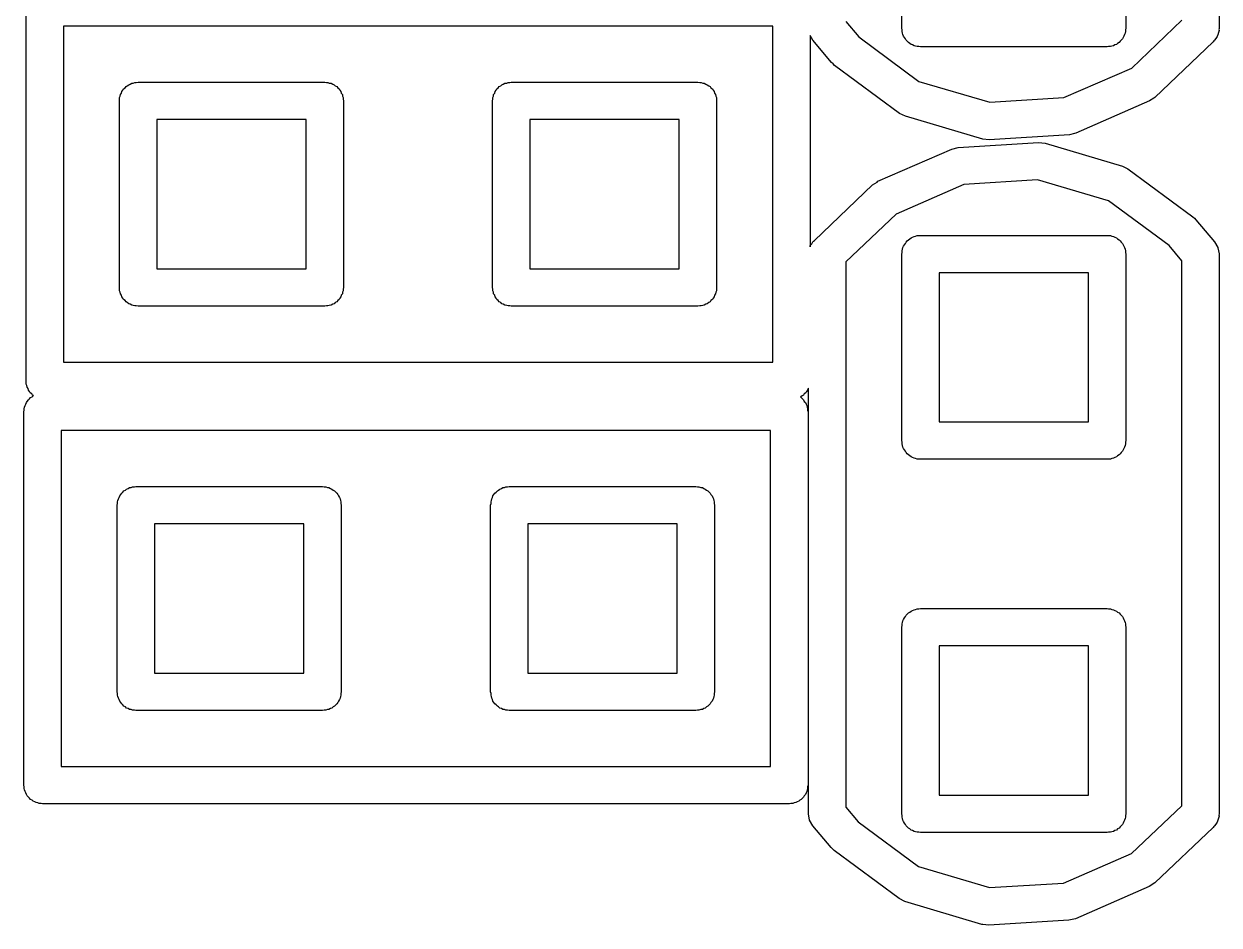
# Model space of a CAD drawing. Extents: x 105.1 to 166.9, y -128.1 to -71.6.
# Drawn here: x 131.967 to 135.168, y -89.811 to -87.397 of the extents above; entities that cross this region are included whole.
import ezdxf

# ---------------------------------------------------------------- set-up
doc = ezdxf.new("R2010")
doc.units = 0
doc.header["$MEASUREMENT"] = 0
doc.layers.add('BLACK', color=7, linetype='CONTINUOUS')

msp = doc.modelspace()

# ---------------------------------------------------------------- linework, layer by layer
at = {"layer": 'Black'}
for p, q in [((135.168, -85.9083), (135.168, -87.4084)), ((134.318, -87.4082), (134.318, -86.9082)), ((134.918, -86.9082), (134.918, -87.4082)), ((131.973, -88.3526), (131.973, -87.3528)), ((134.934, -87.5148), (135.068, -87.3869)), ((132.073, -87.4028), (132.073, -88.3026)), ((133.973, -87.4028), (132.073, -87.4028)), ((133.973, -88.3026), (133.973, -87.4028)), ((134.168, -87.3902), (134.203, -87.4312)), ((134.319, -87.4125), (134.318, -87.4082)), ((134.319, -87.4169), (134.319, -87.4125)), ((134.32, -87.421), (134.319, -87.4169)), ((134.917, -87.4169), (134.916, -87.421)), ((134.918, -87.4082), (134.917, -87.4125)), ((134.917, -87.4125), (134.917, -87.4169)), ((135.168, -87.414), (135.166, -87.4196)), ((135.168, -87.4084), (135.167, -87.4112)), ((135.167, -87.4112), (135.168, -87.414)), ((134.08, -87.4405), (134.073, -87.4277)), ((134.073, -87.4277), (134.073, -87.9934)), ((134.13, -87.5), (134.08, -87.4405)), ((134.203, -87.4312), (134.364, -87.5505)), ((134.321, -87.4253), (134.32, -87.421)), ((134.323, -87.4291), (134.321, -87.4253)), ((134.325, -87.4332), (134.323, -87.4291)), ((134.328, -87.4365), (134.325, -87.4332)), ((134.33, -87.4403), (134.328, -87.4365)), ((134.333, -87.4431), (134.33, -87.4403)), ((134.336, -87.4465), (134.333, -87.4431)), ((134.34, -87.4487), (134.336, -87.4465)), ((134.343, -87.4515), (134.34, -87.4487)), ((134.896, -87.4487), (134.893, -87.4515)), ((134.9, -87.4465), (134.896, -87.4487)), ((134.903, -87.4431), (134.9, -87.4465)), ((134.906, -87.4403), (134.903, -87.4431)), ((134.909, -87.4365), (134.906, -87.4403)), ((134.911, -87.4332), (134.909, -87.4365)), ((134.913, -87.4291), (134.911, -87.4332)), ((134.915, -87.4253), (134.913, -87.4291)), ((134.916, -87.421), (134.915, -87.4253)), ((135.152, -87.4446), (134.996, -87.5933)), ((135.154, -87.4423), (135.152, -87.4446)), ((135.156, -87.4405), (135.154, -87.4423)), ((135.159, -87.4354), (135.156, -87.4405)), ((135.163, -87.4306), (135.159, -87.4354)), ((135.164, -87.4279), (135.163, -87.4306)), ((135.165, -87.4255), (135.164, -87.4279)), ((135.166, -87.4196), (135.165, -87.4255)), ((134.347, -87.453), (134.343, -87.4515)), ((134.351, -87.4552), (134.347, -87.453)), ((134.355, -87.4559), (134.351, -87.4552)), ((134.359, -87.4574), (134.355, -87.4559)), ((134.364, -87.4574), (134.359, -87.4574)), ((134.368, -87.4582), (134.364, -87.4574)), ((134.868, -87.4582), (134.368, -87.4582)), ((134.872, -87.4574), (134.868, -87.4582)), ((134.877, -87.4574), (134.872, -87.4574)), ((134.881, -87.4559), (134.877, -87.4574)), ((134.885, -87.4552), (134.881, -87.4559)), ((134.889, -87.453), (134.885, -87.4552)), ((134.893, -87.4515), (134.889, -87.453)), ((134.134, -87.5038), (134.13, -87.5)), ((134.138, -87.5081), (134.134, -87.5038)), ((134.312, -87.6362), (134.138, -87.5081)), ((134.752, -87.5941), (134.934, -87.5148)), ((132.228, -87.5818), (132.229, -87.5777)), ((132.229, -87.5777), (132.232, -87.5744)), ((132.232, -87.5744), (132.234, -87.5706)), ((132.234, -87.5706), (132.238, -87.5678)), ((132.238, -87.5678), (132.241, -87.5644)), ((132.241, -87.5644), (132.244, -87.5622)), ((132.244, -87.5622), (132.248, -87.5594)), ((132.248, -87.5594), (132.252, -87.5579)), ((132.252, -87.5579), (132.256, -87.5557)), ((132.256, -87.5557), (132.26, -87.555)), ((132.26, -87.555), (132.264, -87.5535)), ((132.264, -87.5535), (132.268, -87.5535)), ((132.268, -87.5535), (132.273, -87.5527)), ((132.273, -87.5527), (132.773, -87.5527)), ((132.773, -87.5527), (132.777, -87.5535)), ((132.777, -87.5535), (132.781, -87.5535)), ((132.781, -87.5535), (132.785, -87.555)), ((132.785, -87.555), (132.79, -87.5557)), ((132.79, -87.5557), (132.794, -87.5579)), ((132.794, -87.5579), (132.798, -87.5594)), ((132.798, -87.5594), (132.801, -87.5622)), ((132.801, -87.5622), (132.805, -87.5644)), ((132.805, -87.5644), (132.808, -87.5678)), ((132.808, -87.5678), (132.811, -87.5706)), ((132.811, -87.5706), (132.813, -87.5744)), ((132.813, -87.5744), (132.816, -87.5777)), ((132.816, -87.5777), (132.817, -87.5818)), ((133.228, -87.5818), (133.229, -87.5777)), ((133.229, -87.5777), (133.232, -87.5744)), ((133.232, -87.5744), (133.234, -87.5706)), ((133.234, -87.5706), (133.237, -87.5678)), ((133.237, -87.5678), (133.24, -87.5644)), ((133.24, -87.5644), (133.244, -87.5622)), ((133.244, -87.5622), (133.247, -87.5594)), ((133.247, -87.5594), (133.251, -87.5579)), ((133.251, -87.5579), (133.255, -87.5557)), ((133.255, -87.5557), (133.26, -87.555)), ((133.26, -87.555), (133.264, -87.5535)), ((133.264, -87.5535), (133.268, -87.5535)), ((133.268, -87.5535), (133.272, -87.5527)), ((133.272, -87.5527), (133.772, -87.5527)), ((133.772, -87.5527), (133.777, -87.5535)), ((133.777, -87.5535), (133.781, -87.5535)), ((133.781, -87.5535), (133.785, -87.555)), ((133.785, -87.555), (133.789, -87.5557)), ((133.789, -87.5557), (133.793, -87.5579)), ((133.793, -87.5579), (133.797, -87.5594)), ((133.797, -87.5594), (133.801, -87.5622)), ((133.801, -87.5622), (133.805, -87.5644)), ((133.805, -87.5644), (133.807, -87.5678)), ((133.807, -87.5678), (133.811, -87.5706)), ((133.811, -87.5706), (133.813, -87.5744)), ((133.813, -87.5744), (133.816, -87.5777)), ((133.816, -87.5777), (133.817, -87.5818)), ((134.364, -87.5505), (134.554, -87.6064)), ((132.223, -87.594), (132.225, -87.5899)), ((132.223, -87.5984), (132.223, -87.594)), ((132.223, -87.6027), (132.223, -87.5984)), ((132.223, -88.1027), (132.223, -87.6027)), ((132.225, -87.5899), (132.226, -87.5856)), ((132.226, -87.5856), (132.228, -87.5818)), ((132.817, -87.5818), (132.82, -87.5856)), ((132.82, -87.5856), (132.82, -87.5899)), ((132.82, -87.5899), (132.822, -87.594)), ((132.822, -87.594), (132.822, -87.5984)), ((132.822, -87.5984), (132.823, -87.6027)), ((132.823, -87.6027), (132.823, -88.1027)), ((133.222, -87.6027), (133.223, -87.5984)), ((133.222, -88.1027), (133.222, -87.6027)), ((133.223, -87.594), (133.225, -87.5899)), ((133.223, -87.5984), (133.223, -87.594)), ((133.225, -87.5856), (133.228, -87.5818)), ((133.225, -87.5899), (133.225, -87.5856)), ((133.817, -87.5818), (133.819, -87.5856)), ((133.819, -87.5856), (133.82, -87.5899)), ((133.82, -87.5899), (133.822, -87.594)), ((133.822, -87.594), (133.822, -87.5984)), ((133.822, -87.5984), (133.822, -87.6027)), ((133.822, -87.6027), (133.822, -88.1027)), ((134.554, -87.6064), (134.752, -87.5941)), ((134.982, -87.6029), (134.784, -87.6892)), ((134.993, -87.5954), (134.982, -87.6029)), ((134.982, -87.6029), (134.982, -87.6029)), ((134.996, -87.5933), (134.993, -87.5954)), ((134.996, -87.5933), (134.996, -87.5933)), ((134.328, -87.6439), (134.312, -87.6362)), ((134.312, -87.6362), (134.312, -87.6362)), ((132.323, -87.6527), (132.323, -88.0527)), ((132.723, -87.6527), (132.323, -87.6527)), ((132.723, -88.0527), (132.723, -87.6527)), ((133.322, -87.6527), (133.322, -88.0527)), ((133.722, -87.6527), (133.322, -87.6527)), ((133.722, -88.0527), (133.722, -87.6527)), ((134.535, -87.7049), (134.328, -87.6439)), ((134.552, -87.7068), (134.535, -87.7049)), ((134.767, -87.6933), (134.552, -87.7068)), ((134.781, -87.69), (134.767, -87.6933)), ((134.767, -87.6933), (134.767, -87.6933)), ((134.784, -87.6892), (134.781, -87.69)), ((134.784, -87.6892), (134.784, -87.6892)), ((134.254, -87.8182), (134.452, -87.7319)), ((134.452, -87.7319), (134.469, -87.7278)), ((134.469, -87.7278), (134.684, -87.7143)), ((134.469, -87.7278), (134.469, -87.7278)), ((134.684, -87.7143), (134.684, -87.7143)), ((134.684, -87.7143), (134.702, -87.7162)), ((134.702, -87.7162), (134.909, -87.7772)), ((134.909, -87.7772), (134.924, -87.7849)), ((134.924, -87.7849), (135.098, -87.913)), ((134.084, -87.9765), (134.24, -87.8278)), ((134.24, -87.8278), (134.252, -87.8201)), ((134.24, -87.8278), (134.24, -87.8278)), ((134.252, -87.8201), (134.254, -87.8182)), ((134.254, -87.8182), (134.254, -87.8182)), ((134.484, -87.827), (134.303, -87.9063)), ((134.682, -87.8146), (134.484, -87.827)), ((134.872, -87.8706), (134.682, -87.8146)), ((135.034, -87.9899), (134.872, -87.8706)), ((134.303, -87.9063), (134.168, -88.0342)), ((135.098, -87.913), (135.102, -87.9173)), ((135.102, -87.9173), (135.106, -87.9211)), ((135.106, -87.9211), (135.156, -87.9806)), ((134.364, -87.9637), (134.368, -87.9629)), ((134.368, -87.9629), (134.868, -87.9629)), ((134.868, -87.9629), (134.872, -87.9637)), ((134.073, -87.9905), (134.077, -87.9857)), ((134.073, -87.9932), (134.073, -87.9905)), ((134.073, -87.9934), (134.073, -87.9932)), ((134.077, -87.9857), (134.08, -87.9806)), ((134.08, -87.9806), (134.082, -87.9788)), ((134.082, -87.9788), (134.084, -87.9765)), ((134.321, -87.9958), (134.323, -87.992)), ((134.323, -87.992), (134.325, -87.9879)), ((134.325, -87.9879), (134.328, -87.9846)), ((134.328, -87.9846), (134.33, -87.9808)), ((134.33, -87.9808), (134.333, -87.978)), ((134.333, -87.978), (134.336, -87.9746)), ((134.336, -87.9746), (134.34, -87.9724)), ((134.34, -87.9724), (134.343, -87.9696)), ((134.343, -87.9696), (134.347, -87.9681)), ((134.347, -87.9681), (134.351, -87.9659)), ((134.351, -87.9659), (134.355, -87.9652)), ((134.355, -87.9652), (134.359, -87.9637)), ((134.359, -87.9637), (134.364, -87.9637)), ((134.872, -87.9637), (134.877, -87.9637)), ((134.877, -87.9637), (134.881, -87.9652)), ((134.881, -87.9652), (134.885, -87.9659)), ((134.885, -87.9659), (134.889, -87.9681)), ((134.889, -87.9681), (134.893, -87.9696)), ((134.893, -87.9696), (134.896, -87.9724)), ((134.896, -87.9724), (134.9, -87.9746)), ((134.9, -87.9746), (134.903, -87.978)), ((134.903, -87.978), (134.906, -87.9808)), ((134.906, -87.9808), (134.909, -87.9846)), ((134.909, -87.9846), (134.911, -87.9879)), ((134.911, -87.9879), (134.913, -87.992)), ((134.913, -87.992), (134.915, -87.9958)), ((135.068, -88.0309), (135.034, -87.9899)), ((135.156, -87.9806), (135.165, -87.9956)), ((134.318, -88.0129), (134.319, -88.0086)), ((134.318, -88.5129), (134.318, -88.0129)), ((134.319, -88.0042), (134.32, -88.0001)), ((134.319, -88.0086), (134.319, -88.0042)), ((134.32, -88.0001), (134.321, -87.9958)), ((134.915, -87.9958), (134.916, -88.0001)), ((134.916, -88.0001), (134.917, -88.0042)), ((134.917, -88.0042), (134.917, -88.0086)), ((134.917, -88.0086), (134.918, -88.0129)), ((134.918, -88.0129), (134.918, -88.5129)), ((135.165, -87.9956), (135.165, -87.9965)), ((135.165, -87.9965), (135.168, -88.0127)), ((135.168, -88.0127), (135.168, -89.5128)), ((132.323, -88.0527), (132.723, -88.0527)), ((133.322, -88.0527), (133.722, -88.0527)), ((134.168, -88.0342), (134.168, -89.4946)), ((135.068, -89.4913), (135.068, -88.0309)), ((134.418, -88.0629), (134.418, -88.4629)), ((134.818, -88.0629), (134.418, -88.0629)), ((134.818, -88.4629), (134.818, -88.0629)), ((132.223, -88.107), (132.223, -88.1027)), ((132.223, -88.1114), (132.223, -88.107)), ((132.225, -88.1155), (132.223, -88.1114)), ((132.226, -88.1198), (132.225, -88.1155)), ((132.228, -88.1236), (132.226, -88.1198)), ((132.82, -88.1198), (132.817, -88.1236)), ((132.822, -88.1114), (132.82, -88.1155)), ((132.82, -88.1155), (132.82, -88.1198)), ((132.823, -88.1027), (132.822, -88.107)), ((132.822, -88.107), (132.822, -88.1114)), ((133.223, -88.107), (133.222, -88.1027)), ((133.223, -88.1114), (133.223, -88.107)), ((133.225, -88.1155), (133.223, -88.1114)), ((133.225, -88.1198), (133.225, -88.1155)), ((133.228, -88.1236), (133.225, -88.1198)), ((133.819, -88.1198), (133.817, -88.1236)), ((133.82, -88.1155), (133.819, -88.1198)), ((133.822, -88.1114), (133.82, -88.1155)), ((133.822, -88.1027), (133.822, -88.107)), ((133.822, -88.107), (133.822, -88.1114)), ((132.229, -88.1277), (132.228, -88.1236)), ((132.232, -88.1311), (132.229, -88.1277)), ((132.234, -88.1349), (132.232, -88.1311)), ((132.238, -88.1377), (132.234, -88.1349)), ((132.241, -88.141), (132.238, -88.1377)), ((132.244, -88.1432), (132.241, -88.141)), ((132.248, -88.146), (132.244, -88.1432)), ((132.252, -88.1475), (132.248, -88.146)), ((132.256, -88.1497), (132.252, -88.1475)), ((132.26, -88.1505), (132.256, -88.1497)), ((132.264, -88.152), (132.26, -88.1505)), ((132.268, -88.152), (132.264, -88.152)), ((132.273, -88.1527), (132.268, -88.152)), ((132.773, -88.1527), (132.273, -88.1527)), ((132.777, -88.152), (132.773, -88.1527)), ((132.781, -88.152), (132.777, -88.152)), ((132.785, -88.1505), (132.781, -88.152)), ((132.79, -88.1497), (132.785, -88.1505)), ((132.794, -88.1475), (132.79, -88.1497)), ((132.798, -88.146), (132.794, -88.1475)), ((132.801, -88.1432), (132.798, -88.146)), ((132.805, -88.141), (132.801, -88.1432)), ((132.808, -88.1377), (132.805, -88.141)), ((132.811, -88.1349), (132.808, -88.1377)), ((132.813, -88.1311), (132.811, -88.1349)), ((132.816, -88.1277), (132.813, -88.1311)), ((132.817, -88.1236), (132.816, -88.1277)), ((133.229, -88.1277), (133.228, -88.1236)), ((133.232, -88.1311), (133.229, -88.1277)), ((133.234, -88.1349), (133.232, -88.1311)), ((133.237, -88.1377), (133.234, -88.1349)), ((133.24, -88.141), (133.237, -88.1377)), ((133.244, -88.1432), (133.24, -88.141)), ((133.247, -88.146), (133.244, -88.1432)), ((133.251, -88.1475), (133.247, -88.146)), ((133.255, -88.1497), (133.251, -88.1475)), ((133.26, -88.1505), (133.255, -88.1497)), ((133.264, -88.152), (133.26, -88.1505)), ((133.268, -88.152), (133.264, -88.152)), ((133.272, -88.1527), (133.268, -88.152)), ((133.772, -88.1527), (133.272, -88.1527)), ((133.777, -88.152), (133.772, -88.1527)), ((133.781, -88.152), (133.777, -88.152)), ((133.785, -88.1505), (133.781, -88.152)), ((133.789, -88.1497), (133.785, -88.1505)), ((133.793, -88.1475), (133.789, -88.1497)), ((133.797, -88.146), (133.793, -88.1475)), ((133.801, -88.1432), (133.797, -88.146)), ((133.805, -88.141), (133.801, -88.1432)), ((133.807, -88.1377), (133.805, -88.141)), ((133.811, -88.1349), (133.807, -88.1377)), ((133.813, -88.1311), (133.811, -88.1349)), ((133.816, -88.1277), (133.813, -88.1311)), ((133.817, -88.1236), (133.816, -88.1277)), ((132.073, -88.3026), (133.973, -88.3026)), ((131.973, -88.3569), (131.973, -88.3526)), ((131.973, -88.3613), (131.973, -88.3569)), ((131.975, -88.3654), (131.973, -88.3613)), ((131.976, -88.3697), (131.975, -88.3654)), ((131.978, -88.3735), (131.976, -88.3697)), ((131.979, -88.3776), (131.978, -88.3735)), ((131.982, -88.3809), (131.979, -88.3776)), ((134.066, -88.3776), (134.063, -88.3809)), ((134.067, -88.3735), (134.066, -88.3776)), ((134.068, -88.3719), (134.067, -88.3735)), ((134.068, -89.5128), (134.068, -88.3719)), ((131.972, -88.415), (131.974, -88.4109)), ((131.974, -88.4109), (131.976, -88.4076)), ((131.976, -88.4076), (131.979, -88.4038)), ((131.979, -88.4038), (131.982, -88.401)), ((131.984, -88.3847), (131.982, -88.3809)), ((131.982, -88.401), (131.985, -88.3976)), ((131.988, -88.3875), (131.984, -88.3847)), ((131.985, -88.3976), (131.989, -88.3954)), ((131.99, -88.3909), (131.988, -88.3875)), ((131.989, -88.3954), (131.992, -88.3926)), ((131.993, -88.3923), (131.99, -88.3909)), ((131.992, -88.3926), (131.993, -88.3923)), ((134.048, -88.3959), (134.047, -88.3962)), ((134.047, -88.3962), (134.049, -88.3976)), ((134.051, -88.3931), (134.048, -88.3959)), ((134.049, -88.3976), (134.052, -88.401)), ((134.055, -88.3909), (134.051, -88.3931)), ((134.052, -88.401), (134.055, -88.4038)), ((134.057, -88.3875), (134.055, -88.3909)), ((134.055, -88.4038), (134.057, -88.4076)), ((134.061, -88.3847), (134.057, -88.3875)), ((134.057, -88.4076), (134.06, -88.4109)), ((134.06, -88.4109), (134.062, -88.415)), ((134.063, -88.3809), (134.061, -88.3847)), ((131.967, -88.4359), (131.968, -88.4316)), ((131.967, -89.4356), (131.967, -88.4359)), ((131.968, -88.4272), (131.969, -88.4231)), ((131.968, -88.4316), (131.968, -88.4272)), ((131.969, -88.4231), (131.97, -88.4188)), ((131.97, -88.4188), (131.972, -88.415)), ((134.062, -88.415), (134.064, -88.4188)), ((134.064, -88.4188), (134.065, -88.4231)), ((134.065, -88.4231), (134.066, -88.4272)), ((134.066, -88.4272), (134.066, -88.4316)), ((134.066, -88.4316), (134.067, -88.4359)), ((134.067, -88.4359), (134.067, -89.4356)), ((134.418, -88.4629), (134.818, -88.4629)), ((132.067, -88.4859), (132.067, -89.3856)), ((133.967, -88.4859), (132.067, -88.4859)), ((133.967, -89.3856), (133.967, -88.4859)), ((134.319, -88.5172), (134.318, -88.5129)), ((134.319, -88.5216), (134.319, -88.5172)), ((134.32, -88.5257), (134.319, -88.5216)), ((134.321, -88.53), (134.32, -88.5257)), ((134.323, -88.5338), (134.321, -88.53)), ((134.325, -88.5379), (134.323, -88.5338)), ((134.328, -88.5413), (134.325, -88.5379)), ((134.911, -88.5379), (134.909, -88.5413)), ((134.913, -88.5338), (134.911, -88.5379)), ((134.915, -88.53), (134.913, -88.5338)), ((134.916, -88.5257), (134.915, -88.53)), ((134.917, -88.5216), (134.916, -88.5257)), ((134.918, -88.5129), (134.917, -88.5172)), ((134.917, -88.5172), (134.917, -88.5216)), ((134.33, -88.545), (134.328, -88.5413)), ((134.333, -88.5479), (134.33, -88.545)), ((134.336, -88.5512), (134.333, -88.5479)), ((134.34, -88.5534), (134.336, -88.5512)), ((134.343, -88.5562), (134.34, -88.5534)), ((134.347, -88.5577), (134.343, -88.5562)), ((134.351, -88.5599), (134.347, -88.5577)), ((134.355, -88.5606), (134.351, -88.5599)), ((134.359, -88.5621), (134.355, -88.5606)), ((134.364, -88.5621), (134.359, -88.5621)), ((134.368, -88.5629), (134.364, -88.5621)), ((134.868, -88.5629), (134.368, -88.5629)), ((134.872, -88.5621), (134.868, -88.5629)), ((134.877, -88.5621), (134.872, -88.5621)), ((134.881, -88.5606), (134.877, -88.5621)), ((134.885, -88.5599), (134.881, -88.5606)), ((134.889, -88.5577), (134.885, -88.5599)), ((134.893, -88.5562), (134.889, -88.5577)), ((134.896, -88.5534), (134.893, -88.5562)), ((134.9, -88.5512), (134.896, -88.5534)), ((134.903, -88.5479), (134.9, -88.5512)), ((134.906, -88.545), (134.903, -88.5479)), ((134.909, -88.5413), (134.906, -88.545)), ((132.22, -88.6687), (132.222, -88.6649)), ((132.222, -88.6649), (132.224, -88.6608)), ((132.224, -88.6608), (132.227, -88.6574)), ((132.227, -88.6574), (132.229, -88.6536)), ((132.229, -88.6536), (132.232, -88.6508)), ((132.232, -88.6508), (132.235, -88.6475)), ((132.235, -88.6475), (132.239, -88.6453)), ((132.239, -88.6453), (132.242, -88.6425)), ((132.242, -88.6425), (132.246, -88.641)), ((132.246, -88.641), (132.25, -88.6388)), ((132.25, -88.6388), (132.254, -88.638)), ((132.254, -88.638), (132.258, -88.6365)), ((132.258, -88.6365), (132.263, -88.6365)), ((132.263, -88.6365), (132.267, -88.6358)), ((132.267, -88.6358), (132.767, -88.6358)), ((132.767, -88.6358), (132.771, -88.6365)), ((132.771, -88.6365), (132.776, -88.6365)), ((132.776, -88.6365), (132.78, -88.638)), ((132.78, -88.638), (132.784, -88.6388)), ((132.784, -88.6388), (132.788, -88.641)), ((132.788, -88.641), (132.792, -88.6425)), ((132.792, -88.6425), (132.795, -88.6453)), ((132.795, -88.6453), (132.799, -88.6475)), ((132.799, -88.6475), (132.802, -88.6508)), ((132.802, -88.6508), (132.805, -88.6536)), ((132.805, -88.6536), (132.808, -88.6574)), ((132.808, -88.6574), (132.81, -88.6608)), ((132.81, -88.6608), (132.812, -88.6649)), ((132.812, -88.6649), (132.814, -88.6687)), ((133.22, -88.6687), (133.222, -88.6649)), ((133.222, -88.6649), (133.223, -88.6608)), ((133.223, -88.6608), (133.226, -88.6574)), ((133.226, -88.6574), (133.228, -88.6536)), ((133.228, -88.6536), (133.232, -88.6508)), ((133.232, -88.6508), (133.235, -88.6475)), ((133.235, -88.6475), (133.238, -88.6453)), ((133.238, -88.6453), (133.242, -88.6425)), ((133.242, -88.6425), (133.246, -88.641)), ((133.246, -88.641), (133.25, -88.6388)), ((133.25, -88.6388), (133.254, -88.638)), ((133.254, -88.638), (133.258, -88.6365)), ((133.258, -88.6365), (133.262, -88.6365)), ((133.262, -88.6365), (133.267, -88.6358)), ((133.267, -88.6358), (133.767, -88.6358)), ((133.767, -88.6358), (133.771, -88.6365)), ((133.771, -88.6365), (133.775, -88.6365)), ((133.775, -88.6365), (133.78, -88.638)), ((133.78, -88.638), (133.784, -88.6388)), ((133.784, -88.6388), (133.788, -88.641)), ((133.788, -88.641), (133.792, -88.6425)), ((133.792, -88.6425), (133.795, -88.6453)), ((133.795, -88.6453), (133.799, -88.6475)), ((133.799, -88.6475), (133.802, -88.6508)), ((133.802, -88.6508), (133.805, -88.6536)), ((133.805, -88.6536), (133.807, -88.6574)), ((133.807, -88.6574), (133.81, -88.6608)), ((133.81, -88.6608), (133.812, -88.6649)), ((133.812, -88.6649), (133.814, -88.6687)), ((132.217, -88.6858), (132.218, -88.6815)), ((132.217, -89.1858), (132.217, -88.6858)), ((132.218, -88.6771), (132.219, -88.673)), ((132.218, -88.6815), (132.218, -88.6771)), ((132.219, -88.673), (132.22, -88.6687)), ((132.814, -88.6687), (132.815, -88.673)), ((132.815, -88.673), (132.816, -88.6771)), ((132.816, -88.6771), (132.816, -88.6815)), ((132.816, -88.6815), (132.817, -88.6858)), ((132.817, -88.6858), (132.817, -89.1858)), ((133.217, -88.6858), (133.218, -88.6815)), ((133.217, -89.1858), (133.217, -88.6858)), ((133.218, -88.6771), (133.219, -88.673)), ((133.218, -88.6815), (133.218, -88.6771)), ((133.219, -88.673), (133.22, -88.6687)), ((133.814, -88.6687), (133.815, -88.673)), ((133.815, -88.673), (133.816, -88.6771)), ((133.816, -88.6771), (133.816, -88.6815)), ((133.816, -88.6815), (133.817, -88.6858)), ((133.817, -88.6858), (133.817, -89.1858)), ((132.317, -88.7358), (132.317, -89.1358)), ((132.717, -88.7358), (132.317, -88.7358)), ((132.717, -89.1358), (132.717, -88.7358)), ((133.317, -88.7358), (133.317, -89.1358)), ((133.717, -88.7358), (133.317, -88.7358)), ((133.717, -89.1358), (133.717, -88.7358)), ((134.323, -88.9918), (134.325, -88.9876)), ((134.325, -88.9876), (134.328, -88.9843)), ((134.328, -88.9843), (134.33, -88.9805)), ((134.33, -88.9805), (134.333, -88.9777)), ((134.333, -88.9777), (134.336, -88.9743)), ((134.336, -88.9743), (134.34, -88.9722)), ((134.34, -88.9722), (134.343, -88.9693)), ((134.343, -88.9693), (134.347, -88.9679)), ((134.347, -88.9679), (134.351, -88.9657)), ((134.351, -88.9657), (134.355, -88.9649)), ((134.355, -88.9649), (134.359, -88.9634)), ((134.359, -88.9634), (134.364, -88.9634)), ((134.364, -88.9634), (134.368, -88.9626)), ((134.368, -88.9626), (134.868, -88.9626)), ((134.868, -88.9626), (134.872, -88.9634)), ((134.872, -88.9634), (134.877, -88.9634)), ((134.877, -88.9634), (134.881, -88.9649)), ((134.881, -88.9649), (134.885, -88.9657)), ((134.885, -88.9657), (134.889, -88.9679)), ((134.889, -88.9679), (134.893, -88.9693)), ((134.893, -88.9693), (134.896, -88.9722)), ((134.896, -88.9722), (134.9, -88.9743)), ((134.9, -88.9743), (134.903, -88.9777)), ((134.903, -88.9777), (134.906, -88.9805)), ((134.906, -88.9805), (134.909, -88.9843)), ((134.909, -88.9843), (134.911, -88.9876)), ((134.911, -88.9876), (134.913, -88.9918)), ((134.318, -89.0126), (134.319, -89.0083)), ((134.318, -89.5126), (134.318, -89.0126)), ((134.319, -89.004), (134.32, -88.9999)), ((134.319, -89.0083), (134.319, -89.004)), ((134.32, -88.9999), (134.321, -88.9955)), ((134.321, -88.9955), (134.323, -88.9918)), ((134.913, -88.9918), (134.915, -88.9955)), ((134.915, -88.9955), (134.916, -88.9999)), ((134.916, -88.9999), (134.917, -89.004)), ((134.917, -89.004), (134.917, -89.0083)), ((134.917, -89.0083), (134.918, -89.0126)), ((134.918, -89.0126), (134.918, -89.5126)), ((134.418, -89.0626), (134.418, -89.4626)), ((134.818, -89.0626), (134.418, -89.0626)), ((134.818, -89.4626), (134.818, -89.0626)), ((132.317, -89.1358), (132.717, -89.1358)), ((133.317, -89.1358), (133.717, -89.1358)), ((132.218, -89.1901), (132.217, -89.1858)), ((132.218, -89.1945), (132.218, -89.1901)), ((132.219, -89.1986), (132.218, -89.1945)), ((132.22, -89.2029), (132.219, -89.1986)), ((132.222, -89.2067), (132.22, -89.2029)), ((132.224, -89.2108), (132.222, -89.2067)), ((132.227, -89.2141), (132.224, -89.2108)), ((132.81, -89.2108), (132.808, -89.2141)), ((132.812, -89.2067), (132.81, -89.2108)), ((132.814, -89.2029), (132.812, -89.2067)), ((132.815, -89.1986), (132.814, -89.2029)), ((132.816, -89.1945), (132.815, -89.1986)), ((132.817, -89.1858), (132.816, -89.1901)), ((132.816, -89.1901), (132.816, -89.1945)), ((133.218, -89.1901), (133.217, -89.1858)), ((133.218, -89.1945), (133.218, -89.1901)), ((133.219, -89.1986), (133.218, -89.1945)), ((133.22, -89.2029), (133.219, -89.1986)), ((133.222, -89.2067), (133.22, -89.2029)), ((133.223, -89.2108), (133.222, -89.2067)), ((133.226, -89.2141), (133.223, -89.2108)), ((133.81, -89.2108), (133.807, -89.2141)), ((133.812, -89.2067), (133.81, -89.2108)), ((133.814, -89.2029), (133.812, -89.2067)), ((133.815, -89.1986), (133.814, -89.2029)), ((133.816, -89.1945), (133.815, -89.1986)), ((133.817, -89.1858), (133.816, -89.1901)), ((133.816, -89.1901), (133.816, -89.1945)), ((132.229, -89.2179), (132.227, -89.2141)), ((132.232, -89.2207), (132.229, -89.2179)), ((132.235, -89.2241), (132.232, -89.2207)), ((132.239, -89.2263), (132.235, -89.2241)), ((132.242, -89.2291), (132.239, -89.2263)), ((132.246, -89.2306), (132.242, -89.2291)), ((132.25, -89.2328), (132.246, -89.2306)), ((132.254, -89.2335), (132.25, -89.2328)), ((132.258, -89.235), (132.254, -89.2335)), ((132.263, -89.235), (132.258, -89.235)), ((132.267, -89.2358), (132.263, -89.235)), ((132.767, -89.2358), (132.267, -89.2358)), ((132.771, -89.235), (132.767, -89.2358)), ((132.776, -89.235), (132.771, -89.235)), ((132.78, -89.2335), (132.776, -89.235)), ((132.784, -89.2328), (132.78, -89.2335)), ((132.788, -89.2306), (132.784, -89.2328)), ((132.792, -89.2291), (132.788, -89.2306)), ((132.795, -89.2263), (132.792, -89.2291)), ((132.799, -89.2241), (132.795, -89.2263)), ((132.802, -89.2207), (132.799, -89.2241)), ((132.805, -89.2179), (132.802, -89.2207)), ((132.808, -89.2141), (132.805, -89.2179)), ((133.228, -89.2179), (133.226, -89.2141)), ((133.232, -89.2207), (133.228, -89.2179)), ((133.235, -89.2241), (133.232, -89.2207)), ((133.238, -89.2263), (133.235, -89.2241)), ((133.242, -89.2291), (133.238, -89.2263)), ((133.246, -89.2306), (133.242, -89.2291)), ((133.25, -89.2328), (133.246, -89.2306)), ((133.254, -89.2335), (133.25, -89.2328)), ((133.258, -89.235), (133.254, -89.2335)), ((133.262, -89.235), (133.258, -89.235)), ((133.267, -89.2358), (133.262, -89.235)), ((133.767, -89.2358), (133.267, -89.2358)), ((133.771, -89.235), (133.767, -89.2358)), ((133.775, -89.235), (133.771, -89.235)), ((133.78, -89.2335), (133.775, -89.235)), ((133.784, -89.2328), (133.78, -89.2335)), ((133.788, -89.2306), (133.784, -89.2328)), ((133.792, -89.2291), (133.788, -89.2306)), ((133.795, -89.2263), (133.792, -89.2291)), ((133.799, -89.2241), (133.795, -89.2263)), ((133.802, -89.2207), (133.799, -89.2241)), ((133.805, -89.2179), (133.802, -89.2207)), ((133.807, -89.2141), (133.805, -89.2179)), ((132.067, -89.3856), (133.967, -89.3856)), ((131.968, -89.44), (131.967, -89.4356)), ((134.067, -89.4356), (134.066, -89.44)), ((131.968, -89.4443), (131.968, -89.44)), ((131.969, -89.4484), (131.968, -89.4443)), ((131.97, -89.4527), (131.969, -89.4484)), ((131.972, -89.4565), (131.97, -89.4527)), ((131.974, -89.4606), (131.972, -89.4565)), ((131.976, -89.464), (131.974, -89.4606)), ((131.979, -89.4678), (131.976, -89.464)), ((131.982, -89.4706), (131.979, -89.4678)), ((134.055, -89.4678), (134.052, -89.4706)), ((134.057, -89.464), (134.055, -89.4678)), ((134.06, -89.4606), (134.057, -89.464)), ((134.062, -89.4565), (134.06, -89.4606)), ((134.064, -89.4527), (134.062, -89.4565)), ((134.065, -89.4484), (134.064, -89.4527)), ((134.066, -89.4443), (134.065, -89.4484)), ((134.066, -89.44), (134.066, -89.4443)), ((134.418, -89.4626), (134.818, -89.4626)), ((131.985, -89.4739), (131.982, -89.4706)), ((131.989, -89.4761), (131.985, -89.4739)), ((131.992, -89.4789), (131.989, -89.4761)), ((131.996, -89.4804), (131.992, -89.4789)), ((132, -89.4826), (131.996, -89.4804)), ((132.004, -89.4834), (132, -89.4826)), ((132.008, -89.4849), (132.004, -89.4834)), ((132.013, -89.4849), (132.008, -89.4849)), ((132.017, -89.4856), (132.013, -89.4849)), ((134.017, -89.4856), (132.017, -89.4856)), ((134.021, -89.4849), (134.017, -89.4856)), ((134.026, -89.4849), (134.021, -89.4849)), ((134.03, -89.4834), (134.026, -89.4849)), ((134.034, -89.4826), (134.03, -89.4834)), ((134.038, -89.4804), (134.034, -89.4826)), ((134.042, -89.4789), (134.038, -89.4804)), ((134.045, -89.4761), (134.042, -89.4789)), ((134.049, -89.4739), (134.045, -89.4761)), ((134.052, -89.4706), (134.049, -89.4739)), ((134.168, -89.4946), (134.201, -89.5341)), ((134.933, -89.6191), (135.068, -89.4913)), ((134.071, -89.5299), (134.068, -89.5128)), ((134.08, -89.545), (134.071, -89.5299)), ((134.319, -89.517), (134.318, -89.5126)), ((134.319, -89.5213), (134.319, -89.517)), ((134.32, -89.5254), (134.319, -89.5213)), ((134.321, -89.5297), (134.32, -89.5254)), ((134.323, -89.5335), (134.321, -89.5297)), ((134.915, -89.5297), (134.913, -89.5335)), ((134.916, -89.5254), (134.915, -89.5297)), ((134.917, -89.5213), (134.916, -89.5254)), ((134.918, -89.5126), (134.917, -89.517)), ((134.917, -89.517), (134.917, -89.5213)), ((135.165, -89.5299), (135.164, -89.5324)), ((135.166, -89.5241), (135.165, -89.5299)), ((135.168, -89.5185), (135.166, -89.5241)), ((135.168, -89.5128), (135.167, -89.5157)), ((135.167, -89.5157), (135.168, -89.5185)), ((134.129, -89.6029), (134.08, -89.545)), ((134.201, -89.5341), (134.363, -89.6539)), ((134.325, -89.5376), (134.323, -89.5335)), ((134.328, -89.541), (134.325, -89.5376)), ((134.33, -89.5448), (134.328, -89.541)), ((134.333, -89.5476), (134.33, -89.5448)), ((134.336, -89.5509), (134.333, -89.5476)), ((134.34, -89.5531), (134.336, -89.5509)), ((134.343, -89.5559), (134.34, -89.5531)), ((134.347, -89.5574), (134.343, -89.5559)), ((134.351, -89.5596), (134.347, -89.5574)), ((134.355, -89.5604), (134.351, -89.5596)), ((134.359, -89.5619), (134.355, -89.5604)), ((134.364, -89.5619), (134.359, -89.5619)), ((134.368, -89.5626), (134.364, -89.5619)), ((134.868, -89.5626), (134.368, -89.5626)), ((134.872, -89.5619), (134.868, -89.5626)), ((134.877, -89.5619), (134.872, -89.5619)), ((134.881, -89.5604), (134.877, -89.5619)), ((134.885, -89.5596), (134.881, -89.5604)), ((134.889, -89.5574), (134.885, -89.5596)), ((134.893, -89.5559), (134.889, -89.5574)), ((134.896, -89.5531), (134.893, -89.5559)), ((134.9, -89.5509), (134.896, -89.5531)), ((134.903, -89.5476), (134.9, -89.5509)), ((134.906, -89.5448), (134.903, -89.5476)), ((134.909, -89.541), (134.906, -89.5448)), ((134.911, -89.5376), (134.909, -89.541)), ((134.913, -89.5335), (134.911, -89.5376)), ((135.152, -89.5491), (134.996, -89.6978)), ((135.154, -89.5468), (135.152, -89.5491)), ((135.156, -89.545), (135.154, -89.5468)), ((135.159, -89.5399), (135.156, -89.545)), ((135.163, -89.5352), (135.159, -89.5399)), ((135.164, -89.5324), (135.163, -89.5352)), ((134.133, -89.6067), (134.129, -89.6029)), ((134.137, -89.611), (134.133, -89.6067)), ((134.311, -89.7395), (134.137, -89.611)), ((134.751, -89.6982), (134.933, -89.6191)), ((134.363, -89.6539), (134.553, -89.7103)), ((134.553, -89.7103), (134.751, -89.6982)), ((134.981, -89.7073), (134.783, -89.7934)), ((134.996, -89.6978), (134.981, -89.7073)), ((134.326, -89.7473), (134.311, -89.7395)), ((134.533, -89.8086), (134.326, -89.7473)), ((134.535, -89.8088), (134.533, -89.8086)), ((134.533, -89.8086), (134.533, -89.8086)), ((134.551, -89.8106), (134.535, -89.8088)), ((134.766, -89.7975), (134.551, -89.8106)), ((134.551, -89.8106), (134.551, -89.8106)), ((134.783, -89.7934), (134.766, -89.7975)), ((134.766, -89.7975), (134.766, -89.7975))]:
    msp.add_line(p, q, dxfattribs=at)

doc.saveas('drawing.dxf')
